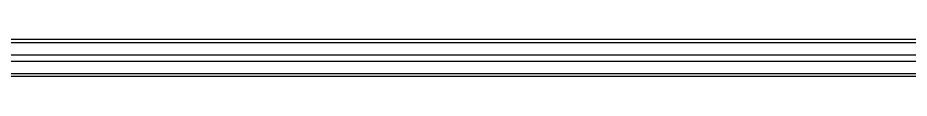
# Model space of a CAD drawing. Header units: millimetres. Extents: x 21899 to 38731, y -5425 to 3612.
# Drawn here: x 23788.5 to 24005.7, y -4271.5 to -4262.4 of the extents above; entities that cross this region are included whole.
import ezdxf

# ---------------------------------------------------------------- set-up
doc = ezdxf.new("R2010")
doc.units = ezdxf.units.MM

msp = doc.modelspace()

# ---------------------------------------------------------------- linework, layer by layer
at = {"color": 9, "linetype": 'Continuous'}
for p, q in [((24097.26024583445, -4262.445468203687), (23280.26024583445, -4262.445468203687)), ((23280.26024583445, -4263.221925338983), (24097.26024583445, -4263.221925338983)), ((23280.26024583445, -4266.190976861382), (24097.26024583445, -4266.190976861382)), ((23280.26024583445, -4267.743891132084), (24097.26024583445, -4267.743891132084)), ((23280.26024583445, -4270.712942654483), (24097.26024583445, -4270.712942654483)), ((24097.26024583445, -4271.489399789783), (23280.26024583445, -4271.489399789783))]:
    msp.add_line(p, q, dxfattribs=at)

doc.saveas('drawing.dxf')
